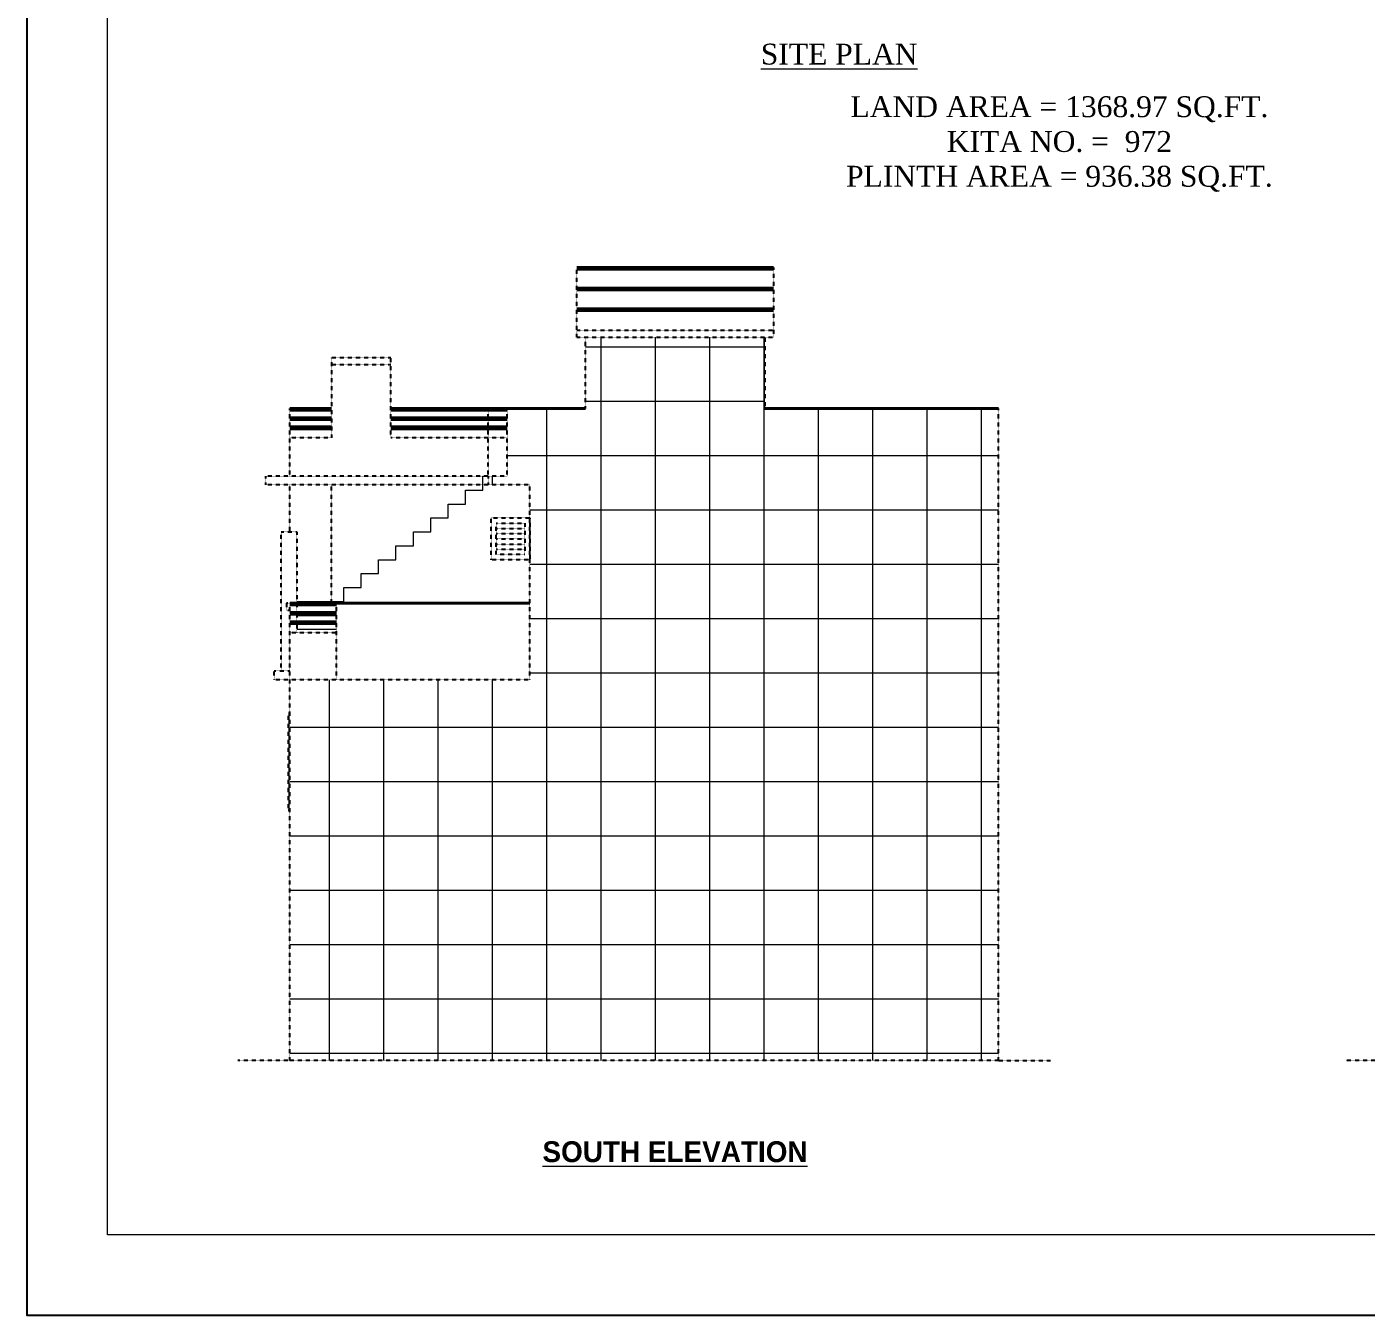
# Model space of a CAD drawing. Header units: inches. Extents: x -111 to 45239, y -6849 to 1261.
# Drawn here: x 24614 to 25384, y -6849 to -6108 of the extents above; entities that cross this region are included whole.
import ezdxf

# ---------------------------------------------------------------- set-up
doc = ezdxf.new("R2010")
doc.units = ezdxf.units.IN
doc.header["$LTSCALE"] = 0.5
doc.header["$MEASUREMENT"] = 0
doc.linetypes.add('DASH', pattern=[0.35, 0.25, -0.1])
for name, color, linetype, lineweight in [('ELE1', 3, 'Continuous', 9), ('Elevation 2', 31, 'Continuous', 40), ('Hatch wall', 9, 'Continuous', 13), ('Text 0.200', 122, 'Continuous', 20), ('Toilet', 7, 'Continuous', 25), ('window', 6, 'Continuous', 13)]:
    doc.layers.add(name, color=color, linetype=linetype, lineweight=lineweight)
doc.styles.get("Standard").update_dxf_attribs({"font": 'arial.ttf'})

msp = doc.modelspace()

# ---------------------------------------------------------------- hatches: boundary and pattern name
at = {"layer": 'Hatch wall'}
h = msp.add_hatch(dxfattribs=at)
h.set_pattern_fill('ANSI37,_O', color=256, scale=250, angle=45)
h.set_pattern_definition([(90, (7913.084, -4386.277), (-31.25, 0), []), (180, (7913.084, -4386.277), (-2e-15, -31.25), [])])
h.paths.add_polyline_path([(24903.42, -6483.98), (24765.42, -6483.98), (24765.42, -6502.98), (24765.42, -6604.98), (24765.42, -6702.98), (24785.42, -6702.98), (25172.87, -6702.98), (25172.87, -6590.98), (25172.87, -6478.98), (25172.87, -6366.98), (25172.87, -6327.98), (25038.42, -6327.98), (25038.42, -6286.98), (24935.42, -6286.98), (24935.42, -6327.98), (24890.42, -6327.98), (24890.42, -6366.98), (24879.42, -6366.98), (24879.42, -6371.98), (24903.42, -6371.98)])

# ---------------------------------------------------------------- linework, layer by layer
at = {"layer": 'Defpoints'}
msp.add_lwpolyline([(27791.71, -4601.52), (24614.11, -4601.52), (24614.11, -6849.49), (27791.71, -6849.49)], close=True, dxfattribs=at)
at = {"layer": 'ELE1'}
msp.add_lwpolyline([(24660.43, -4647.84), (27745.39, -4647.84), (27745.39, -6803.17), (24660.43, -6803.17)], close=True, dxfattribs=at)
at = {"layer": 'Elevation 2'}
for p, q in [((24930.42, -6246.98), (25043.42, -6246.98)), ((24930.42, -6247.98), (25043.42, -6247.98)), ((24930.42, -6258.82), (25043.42, -6258.82)), ((24930.42, -6259.82), (25043.42, -6259.82)), ((24930.42, -6270.65), (25043.42, -6270.65)), ((24930.42, -6271.65), (25043.42, -6271.65)), ((24765.42, -6327.98), (24789.42, -6327.98)), ((24765.42, -6328.98), (24789.42, -6328.98)), ((24823.42, -6327.98), (24935.42, -6327.98)), ((24823.42, -6328.98), (24890.42, -6328.98)), ((25038.42, -6327.98), (25172.87, -6327.98)), ((24765.42, -6333.32), (24789.42, -6333.32)), ((24765.42, -6334.32), (24789.42, -6334.32)), ((24765.42, -6338.65), (24789.42, -6338.65)), ((24823.42, -6333.32), (24890.42, -6333.32)), ((24823.42, -6334.32), (24890.42, -6334.32)), ((24823.42, -6338.65), (24890.42, -6338.65)), ((24765.42, -6339.65), (24789.42, -6339.65)), ((24823.42, -6339.65), (24890.42, -6339.65)), ((24765.42, -6439.98), (24903.42, -6439.98)), ((24765.42, -6440.98), (24792.22, -6440.98)), ((24765.42, -6445.32), (24792.22, -6445.32)), ((24765.42, -6446.32), (24792.22, -6446.32)), ((24765.42, -6450.65), (24792.22, -6450.65)), ((24765.42, -6451.65), (24792.22, -6451.65))]:
    msp.add_line(p, q, dxfattribs=at)
at = {"layer": 'Toilet', "color": 1, "linetype": 'DASH', "ltscale": 0.1}
for p, q in [((24930.42, -6282.98), (24930.42, -6246.98)), ((25043.42, -6246.98), (25043.42, -6282.98)), ((24930.42, -6286.98), (24930.42, -6282.98)), ((24930.42, -6282.98), (25043.42, -6282.98)), ((25043.42, -6282.98), (25043.42, -6286.98)), ((24930.42, -6286.98), (25043.42, -6286.98)), ((24935.42, -6327.98), (24935.42, -6286.98)), ((25038.42, -6286.98), (25038.42, -6327.98)), ((24823.42, -6298.98), (24789.42, -6298.98)), ((24789.42, -6298.98), (24789.42, -6344.98)), ((24823.42, -6344.98), (24823.42, -6298.98)), ((24823.42, -6302.98), (24789.42, -6302.98)), ((24765.42, -6366.98), (24765.42, -6327.98)), ((24879.42, -6366.98), (24879.42, -6327.98)), ((24890.42, -6366.98), (24890.42, -6327.98)), ((25172.87, -6366.98), (25172.87, -6327.98)), ((24789.42, -6344.98), (24765.42, -6344.98)), ((24890.42, -6344.98), (24823.42, -6344.98)), ((24890.42, -6366.98), (24751.42, -6366.98)), ((24751.42, -6366.98), (24751.42, -6371.98)), ((24879.42, -6366.98), (24879.42, -6371.98)), ((25172.87, -6478.98), (25172.87, -6366.98)), ((24903.42, -6371.98), (24751.42, -6371.98)), ((24765.42, -6398.98), (24765.42, -6371.98)), ((24789.42, -6438.98), (24789.42, -6371.98)), ((24903.42, -6483.98), (24903.42, -6371.98)), ((24760.42, -6478.98), (24760.42, -6398.98)), ((24760.42, -6398.98), (24769.42, -6398.98)), ((24769.42, -6398.98), (24769.42, -6439.98)), ((24884.09, -6396.98), (24900.42, -6396.98)), ((24884.09, -6399.98), (24900.42, -6399.98)), ((24884.09, -6402.98), (24900.42, -6402.98)), ((24884.09, -6405.98), (24900.42, -6405.98)), ((24884.09, -6408.98), (24900.42, -6408.98)), ((24765.42, -6439.98), (24763.42, -6439.98)), ((24763.42, -6439.98), (24763.42, -6443.98)), ((24763.42, -6443.98), (24765.42, -6443.98)), ((24765.42, -6478.98), (24765.42, -6440.98)), ((24769.42, -6440.98), (24769.42, -6445.32)), ((24769.42, -6446.32), (24769.42, -6450.65)), ((24792.22, -6483.98), (24792.22, -6439.98)), ((24769.42, -6451.65), (24769.42, -6456.98)), ((24792.22, -6456.98), (24765.42, -6456.98)), ((24756.42, -6483.98), (24756.42, -6478.98)), ((24756.42, -6478.98), (24765.42, -6478.98)), ((24765.42, -6483.98), (24756.42, -6483.98)), ((24765.42, -6502.98), (24765.42, -6478.98)), ((24903.42, -6483.98), (24765.42, -6483.98)), ((25172.87, -6590.98), (25172.87, -6478.98)), ((24765.42, -6502.98), (24764.42, -6502.98)), ((24764.42, -6502.98), (24764.42, -6558.98)), ((24765.42, -6604.98), (24765.42, -6502.98)), ((24764.42, -6558.98), (24765.42, -6558.98)), ((25172.87, -6702.98), (25172.87, -6590.98)), ((24765.42, -6702.98), (24765.42, -6604.98)), ((24765.42, -6702.98), (24735.42, -6702.98)), ((25172.87, -6702.98), (24765.42, -6702.98)), ((25172.87, -6702.98), (25202.87, -6702.98)), ((25402.68, -6702.98), (25372.68, -6702.98))]:
    msp.add_line(p, q, dxfattribs=at)
for points in [[(24881.09, -6390.98), (24903.42, -6390.98), (24903.42, -6414.98), (24881.09, -6414.98)], [(24884.09, -6393.98), (24900.42, -6393.98), (24900.42, -6411.98), (24884.09, -6411.98)]]:
    msp.add_lwpolyline(points, close=True, dxfattribs=at)
at = {"layer": 'window', "color": 140, "lineweight": 13}
for p, q in [((24769.42, -6438.98), (24796.42, -6438.98)), ((24769.42, -6446.98), (24792.22, -6446.98)), ((24769.42, -6454.98), (24792.22, -6454.98))]:
    msp.add_line(p, q, dxfattribs=at)
msp.add_lwpolyline([(24796.42, -6438.98), (24796.42, -6430.98), (24806.42, -6430.98), (24806.42, -6422.98), (24816.42, -6422.98), (24816.42, -6414.98), (24826.42, -6414.98), (24826.42, -6406.98), (24836.42, -6406.98), (24836.42, -6398.98), (24846.42, -6398.98), (24846.42, -6390.98), (24856.42, -6390.98), (24856.42, -6382.98), (24866.42, -6382.98), (24866.42, -6374.98), (24876.42, -6374.98), (24876.42, -6366.98), (24879.42, -6366.98)], dxfattribs=at)

# ---------------------------------------------------------------- texts
at = {"layer": 'Text 0.200', "ltscale": 10, "char_height": 12, "attachment_point": 2}
for s, insert, width in [('{\\fTimes New Roman|b0|i0|c0|p18;\\LSITE PLAN }', (25081.25, -6118.21), 191.0164), ('{\\fTimes New Roman|b0|i0|c0|p18;LAND AREA = 1368.97 SQ.FT.\\PKITA NO. =  972\\PPLINTH AREA = 936.38 SQ.FT.}', (25207.89, -6148.45), 337.8148), ('{\\fCentury Gothic|b1|i0|c0|p34;\\LSOUTH ELEVATION}', (24986.86, -6749.44), 191.0164)]:
    msp.add_mtext(s, dxfattribs=dict(at, insert=insert, width=width))

doc.saveas('drawing.dxf')
